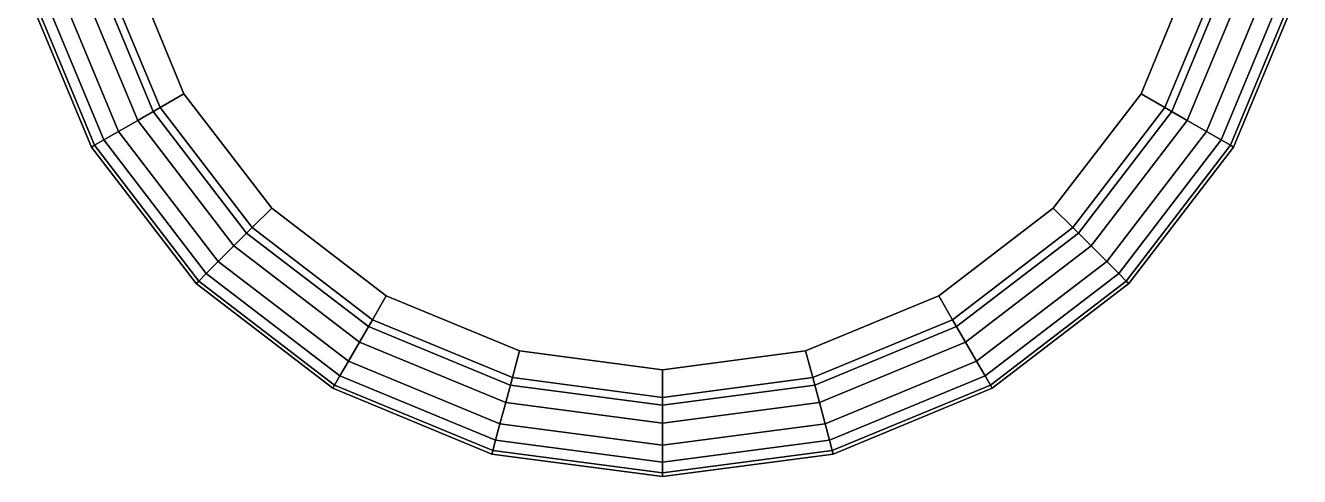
# Model space of a CAD drawing. Header units: metres. Extents: x 1.2911 to 1.3281, y 0.9762 to 1.0132.
# Drawn here: x 1.29175 to 1.32749, y 0.97623 to 0.9889 of the extents above; entities that cross this region are included whole.
import ezdxf

# ---------------------------------------------------------------- set-up
doc = ezdxf.new("R2010")
doc.units = ezdxf.units.M

msp = doc.modelspace()

# ---------------------------------------------------------------- linework, layer by layer
at = {"layer": '[0136_Charcoal]'}
for points, invisible_edges in [([(1.309617, 0.976234, 1.443), (1.304829, 1.012603, 1.443), (1.309617, 1.013234, 1.443)], 13), ([(1.304829, 1.012603), (1.309617, 0.976234), (1.309617, 1.013234)], 3), ([(1.309617, 0.976234, 1.443), (1.309617, 1.013234, 1.443), (1.314406, 0.976864, 1.443)], 3), ([(1.314406, 0.976864, 1.443), (1.309617, 1.013234, 1.443), (1.314406, 1.012603, 1.443)], 13), ([(1.309617, 1.013234), (1.309617, 0.976234), (1.314406, 0.976864)], 13), ([(1.309617, 1.013234), (1.314406, 0.976864), (1.314406, 1.012603)], 3), ([(1.304829, 0.976864, 1.443), (1.300367, 1.010755, 1.443), (1.304829, 1.012603, 1.443)], 13), ([(1.300367, 1.010755), (1.304829, 0.976864), (1.304829, 1.012603)], 3), ([(1.304829, 0.976864, 1.443), (1.304829, 1.012603, 1.443), (1.309617, 0.976234, 1.443)], 3), ([(1.304829, 1.012603), (1.304829, 0.976864), (1.309617, 0.976234)], 13), ([(1.314406, 0.976864, 1.443), (1.314406, 1.012603, 1.443), (1.318867, 0.978712, 1.443)], 3), ([(1.318867, 0.978712, 1.443), (1.314406, 1.012603, 1.443), (1.318867, 1.010755, 1.443)], 13), ([(1.314406, 1.012603), (1.314406, 0.976864), (1.318867, 0.978712)], 13), ([(1.314406, 1.012603), (1.318867, 0.978712), (1.318867, 1.010755)], 3), ([(1.300367, 0.978712, 1.443), (1.296536, 1.007815, 1.443), (1.300367, 1.010755, 1.443)], 13), ([(1.296536, 1.007815), (1.300367, 0.978712), (1.300367, 1.010755)], 3), ([(1.300367, 0.978712, 1.443), (1.300367, 1.010755, 1.443), (1.304829, 0.976864, 1.443)], 3), ([(1.300367, 1.010755), (1.300367, 0.978712), (1.304829, 0.976864)], 13), ([(1.318867, 0.978712, 1.443), (1.318867, 1.010755, 1.443), (1.322699, 0.981652, 1.443)], 3), ([(1.322699, 0.981652, 1.443), (1.318867, 1.010755, 1.443), (1.322699, 1.007815, 1.443)], 13), ([(1.318867, 1.010755), (1.318867, 0.978712), (1.322699, 0.981652)], 13), ([(1.318867, 1.010755), (1.322699, 0.981652), (1.322699, 1.007815)], 3), ([(1.309617, 0.979234, -0.051), (1.305606, 1.009705, -0.051), (1.309617, 1.010234, -0.051)], 13), ([(1.309617, 0.979234, -0.051), (1.309617, 1.010234, -0.051), (1.313629, 0.979762, -0.051)], 3), ([(1.313629, 0.979762, -0.051), (1.309617, 1.010234, -0.051), (1.313629, 1.009705, -0.051)], 13), ([(1.305606, 0.979762, -0.051), (1.301867, 1.008157, -0.051), (1.305606, 1.009705, -0.051)], 13), ([(1.305606, 0.979762, -0.051), (1.305606, 1.009705, -0.051), (1.309617, 0.979234, -0.051)], 3), ([(1.313629, 0.979762, -0.051), (1.313629, 1.009705, -0.051), (1.317367, 0.98131, -0.051)], 3), ([(1.317367, 0.98131, -0.051), (1.313629, 1.009705, -0.051), (1.317367, 1.008157, -0.051)], 13), ([(1.301867, 0.98131, -0.051), (1.298657, 1.005694, -0.051), (1.301867, 1.008157, -0.051)], 13), ([(1.298657, 1.005694, 1.584), (1.301867, 0.98131, 1.584), (1.301867, 1.008157, 1.584)], 3), ([(1.301867, 0.98131, -0.051), (1.301867, 1.008157, -0.051), (1.305606, 0.979762, -0.051)], 3), ([(1.301867, 1.008157, 1.584), (1.301867, 0.98131, 1.584), (1.305606, 0.979762, 1.584)], 13), ([(1.301867, 1.008157, 1.584), (1.305606, 0.979762, 1.584), (1.304117, 0.994734, 1.584)], 15), ([(1.317367, 1.008157, 1.584), (1.315117, 0.994734, 1.584), (1.317367, 0.98131, 1.584)], 15), ([(1.317367, 0.98131, -0.051), (1.317367, 1.008157, -0.051), (1.320578, 0.983773, -0.051)], 3), ([(1.320578, 0.983773, -0.051), (1.317367, 1.008157, -0.051), (1.320578, 1.005694, -0.051)], 13), ([(1.317367, 1.008157, 1.584), (1.317367, 0.98131, 1.584), (1.320578, 0.983773, 1.584)], 13), ([(1.317367, 1.008157, 1.584), (1.320578, 0.983773, 1.584), (1.320578, 1.005694, 1.584)], 3), ([(1.296536, 0.981652, 1.443), (1.293596, 1.003984, 1.443), (1.296536, 1.007815, 1.443)], 13), ([(1.293596, 1.003984), (1.296536, 0.981652), (1.296536, 1.007815)], 3), ([(1.296536, 0.981652, 1.443), (1.296536, 1.007815, 1.443), (1.300367, 0.978712, 1.443)], 3), ([(1.296536, 1.007815), (1.296536, 0.981652), (1.300367, 0.978712)], 13), ([(1.322699, 0.981652, 1.443), (1.322699, 1.007815, 1.443), (1.325639, 0.985484, 1.443)], 3), ([(1.325639, 0.985484, 1.443), (1.322699, 1.007815, 1.443), (1.325639, 1.003984, 1.443)], 13), ([(1.322699, 1.007815), (1.322699, 0.981652), (1.325639, 0.985484)], 13), ([(1.322699, 1.007815), (1.325639, 0.985484), (1.325639, 1.003984)], 3), ([(1.298657, 0.983773, -0.051), (1.296194, 1.002484, -0.051), (1.298657, 1.005694, -0.051)], 13), ([(1.296194, 1.002484, 1.584), (1.298657, 0.983773, 1.584), (1.298657, 1.005694, 1.584)], 3), ([(1.298657, 0.983773, -0.051), (1.298657, 1.005694, -0.051), (1.301867, 0.98131, -0.051)], 3), ([(1.298657, 1.005694, 1.584), (1.298657, 0.983773, 1.584), (1.301867, 0.98131, 1.584)], 13), ([(1.320578, 0.983773, -0.051), (1.320578, 1.005694, -0.051), (1.323041, 1.002484, -0.051)], 13), ([(1.320578, 1.005694, 1.584), (1.320578, 0.983773, 1.584), (1.323041, 0.986984, 1.584)], 13), ([(1.320578, 1.005694, 1.584), (1.323041, 0.986984, 1.584), (1.323041, 1.002484, 1.584)], 3), ([(1.293596, 0.985484, 1.443), (1.291748, 0.999522, 1.443), (1.293596, 1.003984, 1.443)], 13), ([(1.291748, 0.999522), (1.293596, 0.985484), (1.293596, 1.003984)], 3), ([(1.293596, 0.985484, 1.443), (1.293596, 1.003984, 1.443), (1.296536, 0.981652, 1.443)], 3), ([(1.293596, 1.003984), (1.293596, 0.985484), (1.296536, 0.981652)], 13), ([(1.325639, 0.985484, 1.443), (1.325639, 1.003984, 1.443), (1.327487, 0.989945, 1.443)], 3), ([(1.325639, 1.003984), (1.325639, 0.985484), (1.327487, 0.989945)], 13), ([(1.296194, 0.986984, -0.051), (1.294646, 0.998745, -0.051), (1.296194, 1.002484, -0.051)], 13), ([(1.294646, 0.998745, 1.584), (1.296194, 0.986984, 1.584), (1.296194, 1.002484, 1.584)], 3), ([(1.296194, 0.986984, -0.051), (1.296194, 1.002484, -0.051), (1.298657, 0.983773, -0.051)], 3), ([(1.296194, 1.002484, 1.584), (1.296194, 0.986984, 1.584), (1.298657, 0.983773, 1.584)], 13), ([(1.320578, 0.983773, -0.051), (1.323041, 1.002484, -0.051), (1.323041, 0.986984, -0.051)], 3), ([(1.323041, 0.986984, -0.051), (1.323041, 1.002484, -0.051), (1.324589, 0.990722, -0.051)], 3), ([(1.323041, 1.002484, 1.584), (1.323041, 0.986984, 1.584), (1.324589, 0.990722, 1.584)], 13), ([(1.291748, 0.989945, 1.443), (1.291748, 0.999522, 1.443), (1.293596, 0.985484, 1.443)], 3), ([(1.291748, 0.999522), (1.291748, 0.989945), (1.293596, 0.985484)], 13), ([(1.294646, 0.990722, -0.051), (1.294646, 0.998745, -0.051), (1.296194, 0.986984, -0.051)], 3), ([(1.294646, 0.998745, 1.584), (1.294646, 0.990722, 1.584), (1.296194, 0.986984, 1.584)], 13), ([(1.304117, 0.994734, 1.584), (1.305606, 0.979762, 1.584), (1.304305, 0.99331, 1.584)], 3), ([(1.31493, 0.99331, 1.584), (1.317367, 0.98131, 1.584), (1.315117, 0.994734, 1.584)], 3), ([(1.304305, 0.99331, 1.584), (1.305606, 0.979762, 1.584), (1.304854, 0.991984, 1.584)], 3), ([(1.314381, 0.991984, 1.584), (1.317367, 0.98131, 1.584), (1.31493, 0.99331, 1.584)], 3), ([(1.304854, 0.991984, 1.584), (1.305606, 0.979762, 1.584), (1.305728, 0.990844, 1.584)], 3), ([(1.313507, 0.990844, 1.584), (1.313629, 0.979762, 1.584), (1.314381, 0.991984, 1.584)], 3), ([(1.314381, 0.991984, 1.584), (1.313629, 0.979762, 1.584), (1.317367, 0.98131, 1.584)], 13), ([(1.295522, 0.986595, 1.583898), (1.294646, 0.990722, 1.584), (1.293896, 0.990521, 1.583898)], 1), ([(1.294646, 0.990722, -0.051), (1.295522, 0.986595, -0.050898), (1.293896, 0.990521, -0.050898)], 1), ([(1.294646, 0.990722, 1.584), (1.295522, 0.986595, 1.583898), (1.296194, 0.986984, 1.584)], 1), ([(1.295522, 0.986595, -0.050898), (1.294646, 0.990722, -0.051), (1.296194, 0.986984, -0.051)], 1), ([(1.305728, 0.990844, 1.584), (1.305606, 0.979762, 1.584), (1.309617, 0.979234, 1.584)], 13), ([(1.305728, 0.990844, 1.584), (1.309617, 0.979234, 1.584), (1.306867, 0.98997, 1.584)], 3), ([(1.312367, 0.98997, 1.584), (1.313629, 0.979762, 1.584), (1.313507, 0.990844, 1.584)], 3), ([(1.324589, 0.990722, -0.051), (1.323713, 0.986595, -0.050898), (1.323041, 0.986984, -0.051)], 1), ([(1.323713, 0.986595, 1.583898), (1.324589, 0.990722, 1.584), (1.323041, 0.986984, 1.584)], 1), ([(1.323713, 0.986595, -0.050898), (1.324589, 0.990722, -0.051), (1.325339, 0.990521, -0.050898)], 1), ([(1.324589, 0.990722, 1.584), (1.323713, 0.986595, 1.583898), (1.325339, 0.990521, 1.583898)], 1), ([(1.294895, 0.986234, 1.583598), (1.293896, 0.990521, 1.583898), (1.293197, 0.990334, 1.583598)], 1), ([(1.293896, 0.990521, -0.050898), (1.294895, 0.986234, -0.050598), (1.293197, 0.990334, -0.050598)], 1), ([(1.29368, 0.990463), (1.295328, 0.986484, 1.443), (1.295328, 0.986484)], 1), ([(1.295328, 0.986484, 1.443), (1.29368, 0.990463), (1.29368, 0.990463, 1.443)], 1), ([(1.293896, 0.990521, 1.583898), (1.294895, 0.986234, 1.583598), (1.295522, 0.986595, 1.583898)], 1), ([(1.294895, 0.986234, -0.050598), (1.293896, 0.990521, -0.050898), (1.295522, 0.986595, -0.050898)], 1), ([(1.32434, 0.986234, 1.583598), (1.325339, 0.990521, 1.583898), (1.323713, 0.986595, 1.583898)], 1), ([(1.325339, 0.990521, -0.050898), (1.32434, 0.986234, -0.050598), (1.323713, 0.986595, -0.050898)], 1), ([(1.325555, 0.990463, 1.443), (1.323907, 0.986484), (1.323907, 0.986484, 1.443)], 1), ([(1.323907, 0.986484), (1.325555, 0.990463, 1.443), (1.325555, 0.990463)], 1), ([(1.325339, 0.990521, 1.583898), (1.32434, 0.986234, 1.583598), (1.326038, 0.990334, 1.583598)], 1), ([(1.32434, 0.986234, -0.050598), (1.325339, 0.990521, -0.050898), (1.326038, 0.990334, -0.050598)], 1), ([(1.291847, 0.989972, 1.581776), (1.293944, 0.985684, 1.5825), (1.292136, 0.990049, 1.5825)], 1), ([(1.293944, 0.985684, -0.0495), (1.291847, 0.989972, -0.048776), (1.292136, 0.990049, -0.0495)], 1), ([(1.292136, 0.990049, 1.5825), (1.294357, 0.985923, 1.583121), (1.292597, 0.990173, 1.583121)], 1), ([(1.294357, 0.985923, -0.050121), (1.292136, 0.990049, -0.0495), (1.292597, 0.990173, -0.050121)], 1), ([(1.294357, 0.985923, 1.583121), (1.292136, 0.990049, 1.5825), (1.293944, 0.985684, 1.5825)], 1), ([(1.292136, 0.990049, -0.0495), (1.294357, 0.985923, -0.050121), (1.293944, 0.985684, -0.0495)], 1), ([(1.294357, 0.985923, 1.583121), (1.293197, 0.990334, 1.583598), (1.292597, 0.990173, 1.583121)], 1), ([(1.293197, 0.990334, -0.050598), (1.294357, 0.985923, -0.050121), (1.292597, 0.990173, -0.050121)], 1), ([(1.293197, 0.990334, 1.583598), (1.294357, 0.985923, 1.583121), (1.294895, 0.986234, 1.583598)], 1), ([(1.294357, 0.985923, -0.050121), (1.293197, 0.990334, -0.050598), (1.294895, 0.986234, -0.050598)], 1), ([(1.326038, 0.990334, -0.050598), (1.324878, 0.985923, -0.050121), (1.32434, 0.986234, -0.050598)], 1), ([(1.324878, 0.985923, 1.583121), (1.326038, 0.990334, 1.583598), (1.32434, 0.986234, 1.583598)], 1), ([(1.324878, 0.985923, -0.050121), (1.326038, 0.990334, -0.050598), (1.326638, 0.990173, -0.050121)], 1), ([(1.326038, 0.990334, 1.583598), (1.324878, 0.985923, 1.583121), (1.326638, 0.990173, 1.583121)], 1), ([(1.324878, 0.985923, 1.583121), (1.327099, 0.990049, 1.5825), (1.326638, 0.990173, 1.583121)], 1), ([(1.327099, 0.990049, -0.0495), (1.324878, 0.985923, -0.050121), (1.326638, 0.990173, -0.050121)], 1), ([(1.327099, 0.990049, 1.5825), (1.324878, 0.985923, 1.583121), (1.325291, 0.985684, 1.5825)], 1), ([(1.324878, 0.985923, -0.050121), (1.327099, 0.990049, -0.0495), (1.325291, 0.985684, -0.0495)], 1), ([(1.325291, 0.985684, 1.5825), (1.327388, 0.989972, 1.581776), (1.327099, 0.990049, 1.5825)], 1), ([(1.327388, 0.989972, -0.048776), (1.325291, 0.985684, -0.0495), (1.327099, 0.990049, -0.0495)], 1), ([(1.291748, 0.989945, 1.581), (1.293685, 0.985535, 1.581776), (1.291847, 0.989972, 1.581776)], 1), ([(1.293685, 0.985535, -0.048776), (1.291748, 0.989945, -0.048), (1.291847, 0.989972, -0.048776)], 1), ([(1.291748, 0.989945, 1.581), (1.293596, 0.985484, 1.443), (1.293596, 0.985484, 1.581)], 1), ([(1.293596, 0.985484, 1.443), (1.291748, 0.989945, 1.581), (1.291748, 0.989945, 1.443)], 1), ([(1.293685, 0.985535, 1.581776), (1.291748, 0.989945, 1.581), (1.293596, 0.985484, 1.581)], 1), ([(1.291748, 0.989945), (1.293596, 0.985484, -0.048), (1.293596, 0.985484)], 1), ([(1.293596, 0.985484, -0.048), (1.291748, 0.989945), (1.291748, 0.989945, -0.048)], 1), ([(1.291748, 0.989945, -0.048), (1.293685, 0.985535, -0.048776), (1.293596, 0.985484, -0.048)], 1), ([(1.293944, 0.985684, 1.5825), (1.291847, 0.989972, 1.581776), (1.293685, 0.985535, 1.581776)], 1), ([(1.291847, 0.989972, -0.048776), (1.293944, 0.985684, -0.0495), (1.293685, 0.985535, -0.048776)], 1), ([(1.306867, 0.98997, 1.584), (1.309617, 0.979234, 1.584), (1.308194, 0.989421, 1.584)], 3), ([(1.311041, 0.989421, 1.584), (1.313629, 0.979762, 1.584), (1.312367, 0.98997, 1.584)], 3), ([(1.327388, 0.989972, 1.581776), (1.325291, 0.985684, 1.5825), (1.32555, 0.985535, 1.581776)], 1), ([(1.325291, 0.985684, -0.0495), (1.327388, 0.989972, -0.048776), (1.32555, 0.985535, -0.048776)], 1), ([(1.327487, 0.989945, -0.048), (1.32555, 0.985535, -0.048776), (1.327388, 0.989972, -0.048776)], 1), ([(1.32555, 0.985535, 1.581776), (1.327487, 0.989945, 1.581), (1.327388, 0.989972, 1.581776)], 1), ([(1.32555, 0.985535, -0.048776), (1.327487, 0.989945, -0.048), (1.325639, 0.985484, -0.048)], 1), ([(1.327487, 0.989945, 1.581), (1.32555, 0.985535, 1.581776), (1.325639, 0.985484, 1.581)], 1), ([(1.327487, 0.989945, 1.443), (1.325639, 0.985484, 1.581), (1.325639, 0.985484, 1.443)], 1), ([(1.325639, 0.985484, 1.581), (1.327487, 0.989945, 1.443), (1.327487, 0.989945, 1.581)], 1), ([(1.327487, 0.989945, -0.048), (1.325639, 0.985484), (1.325639, 0.985484, -0.048)], 1), ([(1.325639, 0.985484), (1.327487, 0.989945, -0.048), (1.327487, 0.989945)], 1), ([(1.308194, 0.989421, 1.584), (1.309617, 0.979234, 1.584), (1.309617, 0.989234, 1.584)], 3), ([(1.309617, 0.989234, 1.584), (1.313629, 0.979762, 1.584), (1.311041, 0.989421, 1.584)], 3), ([(1.309617, 0.989234, 1.584), (1.309617, 0.979234, 1.584), (1.313629, 0.979762, 1.584)], 13), ([(1.296194, 0.986984, -0.051), (1.298108, 0.983224, -0.050898), (1.295522, 0.986595, -0.050898)], 1), ([(1.298108, 0.983224, 1.583898), (1.296194, 0.986984, 1.584), (1.295522, 0.986595, 1.583898)], 1), ([(1.298108, 0.983224, -0.050898), (1.296194, 0.986984, -0.051), (1.298657, 0.983773, -0.051)], 1), ([(1.296194, 0.986984, 1.584), (1.298108, 0.983224, 1.583898), (1.298657, 0.983773, 1.584)], 1), ([(1.321127, 0.983224, 1.583898), (1.323041, 0.986984, 1.584), (1.320578, 0.983773, 1.584)], 1), ([(1.323041, 0.986984, -0.051), (1.321127, 0.983224, -0.050898), (1.320578, 0.983773, -0.051)], 1), ([(1.323041, 0.986984, 1.584), (1.321127, 0.983224, 1.583898), (1.323713, 0.986595, 1.583898)], 1), ([(1.321127, 0.983224, -0.050898), (1.323041, 0.986984, -0.051), (1.323713, 0.986595, -0.050898)], 1), ([(1.295522, 0.986595, -0.050898), (1.297597, 0.982713, -0.050598), (1.294895, 0.986234, -0.050598)], 1), ([(1.297597, 0.982713, 1.583598), (1.295522, 0.986595, 1.583898), (1.294895, 0.986234, 1.583598)], 1), ([(1.295328, 0.986484), (1.29795, 0.983066, 1.443), (1.29795, 0.983066)], 1), ([(1.29795, 0.983066, 1.443), (1.295328, 0.986484), (1.295328, 0.986484, 1.443)], 1), ([(1.297597, 0.982713, -0.050598), (1.295522, 0.986595, -0.050898), (1.298108, 0.983224, -0.050898)], 1), ([(1.295522, 0.986595, 1.583898), (1.297597, 0.982713, 1.583598), (1.298108, 0.983224, 1.583898)], 1), ([(1.323713, 0.986595, -0.050898), (1.321638, 0.982713, -0.050598), (1.321127, 0.983224, -0.050898)], 1), ([(1.321638, 0.982713, 1.583598), (1.323713, 0.986595, 1.583898), (1.321127, 0.983224, 1.583898)], 1), ([(1.323907, 0.986484, 1.443), (1.321285, 0.983066), (1.321285, 0.983066, 1.443)], 1), ([(1.321285, 0.983066), (1.323907, 0.986484, 1.443), (1.323907, 0.986484)], 1), ([(1.321638, 0.982713, -0.050598), (1.323713, 0.986595, -0.050898), (1.32434, 0.986234, -0.050598)], 1), ([(1.323713, 0.986595, 1.583898), (1.321638, 0.982713, 1.583598), (1.32434, 0.986234, 1.583598)], 1), ([(1.294895, 0.986234, -0.050598), (1.297157, 0.982273, -0.050121), (1.294357, 0.985923, -0.050121)], 1), ([(1.297157, 0.982273, 1.583121), (1.294895, 0.986234, 1.583598), (1.294357, 0.985923, 1.583121)], 1), ([(1.297157, 0.982273, -0.050121), (1.294895, 0.986234, -0.050598), (1.297597, 0.982713, -0.050598)], 1), ([(1.294895, 0.986234, 1.583598), (1.297157, 0.982273, 1.583121), (1.297597, 0.982713, 1.583598)], 1), ([(1.322078, 0.982273, 1.583121), (1.32434, 0.986234, 1.583598), (1.321638, 0.982713, 1.583598)], 1), ([(1.32434, 0.986234, -0.050598), (1.322078, 0.982273, -0.050121), (1.321638, 0.982713, -0.050598)], 1), ([(1.32434, 0.986234, 1.583598), (1.322078, 0.982273, 1.583121), (1.324878, 0.985923, 1.583121)], 1), ([(1.322078, 0.982273, -0.050121), (1.32434, 0.986234, -0.050598), (1.324878, 0.985923, -0.050121)], 1), ([(1.297157, 0.982273, -0.050121), (1.293944, 0.985684, -0.0495), (1.294357, 0.985923, -0.050121)], 1), ([(1.293944, 0.985684, 1.5825), (1.297157, 0.982273, 1.583121), (1.294357, 0.985923, 1.583121)], 1), ([(1.325291, 0.985684, -0.0495), (1.322078, 0.982273, -0.050121), (1.324878, 0.985923, -0.050121)], 1), ([(1.322078, 0.982273, 1.583121), (1.325291, 0.985684, 1.5825), (1.324878, 0.985923, 1.583121)], 1), ([(1.293596, 0.985484, 1.581), (1.296608, 0.981724, 1.581776), (1.293685, 0.985535, 1.581776)], 1), ([(1.296608, 0.981724, -0.048776), (1.293596, 0.985484, -0.048), (1.293685, 0.985535, -0.048776)], 1), ([(1.296608, 0.981724, 1.581776), (1.293596, 0.985484, 1.581), (1.296536, 0.981652, 1.581)], 1), ([(1.293596, 0.985484, 1.581), (1.296536, 0.981652, 1.443), (1.296536, 0.981652, 1.581)], 1), ([(1.296536, 0.981652, 1.443), (1.293596, 0.985484, 1.581), (1.293596, 0.985484, 1.443)], 1), ([(1.293596, 0.985484), (1.296536, 0.981652, -0.048), (1.296536, 0.981652)], 1), ([(1.296536, 0.981652, -0.048), (1.293596, 0.985484), (1.293596, 0.985484, -0.048)], 1), ([(1.293596, 0.985484, -0.048), (1.296608, 0.981724, -0.048776), (1.296536, 0.981652, -0.048)], 1), ([(1.29682, 0.981936, -0.0495), (1.293685, 0.985535, -0.048776), (1.293944, 0.985684, -0.0495)], 1), ([(1.293685, 0.985535, 1.581776), (1.29682, 0.981936, 1.5825), (1.293944, 0.985684, 1.5825)], 1), ([(1.293685, 0.985535, -0.048776), (1.29682, 0.981936, -0.0495), (1.296608, 0.981724, -0.048776)], 1), ([(1.29682, 0.981936, 1.5825), (1.293685, 0.985535, 1.581776), (1.296608, 0.981724, 1.581776)], 1), ([(1.293944, 0.985684, -0.0495), (1.297157, 0.982273, -0.050121), (1.29682, 0.981936, -0.0495)], 1), ([(1.297157, 0.982273, 1.583121), (1.293944, 0.985684, 1.5825), (1.29682, 0.981936, 1.5825)], 1), ([(1.322078, 0.982273, -0.050121), (1.325291, 0.985684, -0.0495), (1.322415, 0.981936, -0.0495)], 1), ([(1.325291, 0.985684, 1.5825), (1.322078, 0.982273, 1.583121), (1.322415, 0.981936, 1.5825)], 1), ([(1.32555, 0.985535, -0.048776), (1.322415, 0.981936, -0.0495), (1.325291, 0.985684, -0.0495)], 1), ([(1.322415, 0.981936, 1.5825), (1.32555, 0.985535, 1.581776), (1.325291, 0.985684, 1.5825)], 1), ([(1.322415, 0.981936, -0.0495), (1.32555, 0.985535, -0.048776), (1.322627, 0.981724, -0.048776)], 1), ([(1.32555, 0.985535, 1.581776), (1.322415, 0.981936, 1.5825), (1.322627, 0.981724, 1.581776)], 1), ([(1.325639, 0.985484, -0.048), (1.322627, 0.981724, -0.048776), (1.32555, 0.985535, -0.048776)], 1), ([(1.322627, 0.981724, 1.581776), (1.325639, 0.985484, 1.581), (1.32555, 0.985535, 1.581776)], 1), ([(1.322627, 0.981724, -0.048776), (1.325639, 0.985484, -0.048), (1.322699, 0.981652, -0.048)], 1), ([(1.325639, 0.985484, 1.581), (1.322627, 0.981724, 1.581776), (1.322699, 0.981652, 1.581)], 1), ([(1.325639, 0.985484, -0.048), (1.322699, 0.981652), (1.322699, 0.981652, -0.048)], 1), ([(1.322699, 0.981652), (1.325639, 0.985484, -0.048), (1.325639, 0.985484)], 1), ([(1.325639, 0.985484, 1.443), (1.322699, 0.981652, 1.581), (1.322699, 0.981652, 1.443)], 1), ([(1.322699, 0.981652, 1.581), (1.325639, 0.985484, 1.443), (1.325639, 0.985484, 1.581)], 1), ([(1.301479, 0.980638, 1.583898), (1.298657, 0.983773, 1.584), (1.298108, 0.983224, 1.583898)], 1), ([(1.298657, 0.983773, -0.051), (1.301479, 0.980638, -0.050898), (1.298108, 0.983224, -0.050898)], 1), ([(1.298657, 0.983773, 1.584), (1.301479, 0.980638, 1.583898), (1.301867, 0.98131, 1.584)], 1), ([(1.301479, 0.980638, -0.050898), (1.298657, 0.983773, -0.051), (1.301867, 0.98131, -0.051)], 1), ([(1.317756, 0.980638, 1.583898), (1.320578, 0.983773, 1.584), (1.317367, 0.98131, 1.584)], 1), ([(1.320578, 0.983773, -0.051), (1.317756, 0.980638, -0.050898), (1.317367, 0.98131, -0.051)], 1), ([(1.320578, 0.983773, 1.584), (1.317756, 0.980638, 1.583898), (1.321127, 0.983224, 1.583898)], 1), ([(1.317756, 0.980638, -0.050898), (1.320578, 0.983773, -0.051), (1.321127, 0.983224, -0.050898)], 1), ([(1.301117, 0.980011, 1.583598), (1.298108, 0.983224, 1.583898), (1.297597, 0.982713, 1.583598)], 1), ([(1.298108, 0.983224, -0.050898), (1.301117, 0.980011, -0.050598), (1.297597, 0.982713, -0.050598)], 1), ([(1.298108, 0.983224, 1.583898), (1.301117, 0.980011, 1.583598), (1.301479, 0.980638, 1.583898)], 1), ([(1.301117, 0.980011, -0.050598), (1.298108, 0.983224, -0.050898), (1.301479, 0.980638, -0.050898)], 1), ([(1.318117, 0.980011, 1.583598), (1.321127, 0.983224, 1.583898), (1.317756, 0.980638, 1.583898)], 1), ([(1.321127, 0.983224, -0.050898), (1.318117, 0.980011, -0.050598), (1.317756, 0.980638, -0.050898)], 1), ([(1.321127, 0.983224, 1.583898), (1.318117, 0.980011, 1.583598), (1.321638, 0.982713, 1.583598)], 1), ([(1.318117, 0.980011, -0.050598), (1.321127, 0.983224, -0.050898), (1.321638, 0.982713, -0.050598)], 1), ([(1.29795, 0.983066, 1.443), (1.301367, 0.980444), (1.29795, 0.983066)], 1), ([(1.301367, 0.980444), (1.29795, 0.983066, 1.443), (1.301367, 0.980444, 1.443)], 1), ([(1.317867, 0.980444, 1.443), (1.321285, 0.983066), (1.317867, 0.980444)], 1), ([(1.321285, 0.983066), (1.317867, 0.980444, 1.443), (1.321285, 0.983066, 1.443)], 1), ([(1.300807, 0.979473, 1.583121), (1.297597, 0.982713, 1.583598), (1.297157, 0.982273, 1.583121)], 1), ([(1.297597, 0.982713, -0.050598), (1.300807, 0.979473, -0.050121), (1.297157, 0.982273, -0.050121)], 1), ([(1.297597, 0.982713, 1.583598), (1.300807, 0.979473, 1.583121), (1.301117, 0.980011, 1.583598)], 1), ([(1.300807, 0.979473, -0.050121), (1.297597, 0.982713, -0.050598), (1.301117, 0.980011, -0.050598)], 1), ([(1.321638, 0.982713, -0.050598), (1.318428, 0.979473, -0.050121), (1.318117, 0.980011, -0.050598)], 1), ([(1.318428, 0.979473, 1.583121), (1.321638, 0.982713, 1.583598), (1.318117, 0.980011, 1.583598)], 1), ([(1.318428, 0.979473, -0.050121), (1.321638, 0.982713, -0.050598), (1.322078, 0.982273, -0.050121)], 1), ([(1.321638, 0.982713, 1.583598), (1.318428, 0.979473, 1.583121), (1.322078, 0.982273, 1.583121)], 1), ([(1.29682, 0.981936, 1.5825), (1.300807, 0.979473, 1.583121), (1.297157, 0.982273, 1.583121)], 1), ([(1.297157, 0.982273, -0.050121), (1.300568, 0.97906, -0.0495), (1.29682, 0.981936, -0.0495)], 1), ([(1.300568, 0.97906, -0.0495), (1.297157, 0.982273, -0.050121), (1.300807, 0.979473, -0.050121)], 1), ([(1.322415, 0.981936, -0.0495), (1.318428, 0.979473, -0.050121), (1.322078, 0.982273, -0.050121)], 1), ([(1.318666, 0.97906, 1.5825), (1.322078, 0.982273, 1.583121), (1.318428, 0.979473, 1.583121)], 1), ([(1.322078, 0.982273, 1.583121), (1.318666, 0.97906, 1.5825), (1.322415, 0.981936, 1.5825)], 1), ([(1.296608, 0.981724, 1.581776), (1.300568, 0.97906, 1.5825), (1.29682, 0.981936, 1.5825)], 1), ([(1.29682, 0.981936, -0.0495), (1.300419, 0.978801, -0.048776), (1.296608, 0.981724, -0.048776)], 1), ([(1.300807, 0.979473, 1.583121), (1.29682, 0.981936, 1.5825), (1.300568, 0.97906, 1.5825)], 1), ([(1.300419, 0.978801, -0.048776), (1.29682, 0.981936, -0.0495), (1.300568, 0.97906, -0.0495)], 1), ([(1.318428, 0.979473, -0.050121), (1.322415, 0.981936, -0.0495), (1.318666, 0.97906, -0.0495)], 1), ([(1.318816, 0.978801, 1.581776), (1.322415, 0.981936, 1.5825), (1.318666, 0.97906, 1.5825)], 1), ([(1.322627, 0.981724, -0.048776), (1.318666, 0.97906, -0.0495), (1.322415, 0.981936, -0.0495)], 1), ([(1.322415, 0.981936, 1.5825), (1.318816, 0.978801, 1.581776), (1.322627, 0.981724, 1.581776)], 1), ([(1.296536, 0.981652, 1.581), (1.300419, 0.978801, 1.581776), (1.296608, 0.981724, 1.581776)], 1), ([(1.296608, 0.981724, -0.048776), (1.300367, 0.978712, -0.048), (1.296536, 0.981652, -0.048)], 1), ([(1.300419, 0.978801, 1.581776), (1.296536, 0.981652, 1.581), (1.300367, 0.978712, 1.581)], 1), ([(1.300367, 0.978712, 1.581), (1.296536, 0.981652, 1.443), (1.300367, 0.978712, 1.443)], 1), ([(1.296536, 0.981652, 1.443), (1.300367, 0.978712, 1.581), (1.296536, 0.981652, 1.581)], 1), ([(1.300367, 0.978712), (1.296536, 0.981652, -0.048), (1.300367, 0.978712, -0.048)], 1), ([(1.296536, 0.981652, -0.048), (1.300367, 0.978712), (1.296536, 0.981652)], 1), ([(1.300568, 0.97906, 1.5825), (1.296608, 0.981724, 1.581776), (1.300419, 0.978801, 1.581776)], 1), ([(1.300367, 0.978712, -0.048), (1.296608, 0.981724, -0.048776), (1.300419, 0.978801, -0.048776)], 1), ([(1.318666, 0.97906, -0.0495), (1.322627, 0.981724, -0.048776), (1.318816, 0.978801, -0.048776)], 1), ([(1.322699, 0.981652, -0.048), (1.318816, 0.978801, -0.048776), (1.322627, 0.981724, -0.048776)], 1), ([(1.318867, 0.978712, 1.581), (1.322627, 0.981724, 1.581776), (1.318816, 0.978801, 1.581776)], 1), ([(1.318816, 0.978801, -0.048776), (1.322699, 0.981652, -0.048), (1.318867, 0.978712, -0.048)], 1), ([(1.322627, 0.981724, 1.581776), (1.318867, 0.978712, 1.581), (1.322699, 0.981652, 1.581)], 1), ([(1.322699, 0.981652), (1.318867, 0.978712, -0.048), (1.322699, 0.981652, -0.048)], 1), ([(1.318867, 0.978712, -0.048), (1.322699, 0.981652), (1.318867, 0.978712)], 1), ([(1.322699, 0.981652, 1.581), (1.318867, 0.978712, 1.443), (1.322699, 0.981652, 1.443)], 1), ([(1.318867, 0.978712, 1.443), (1.322699, 0.981652, 1.581), (1.318867, 0.978712, 1.581)], 1), ([(1.301867, 0.98131, -0.051), (1.305405, 0.979012, -0.050898), (1.301479, 0.980638, -0.050898)], 1), ([(1.305405, 0.979012, 1.583898), (1.301867, 0.98131, 1.584), (1.301479, 0.980638, 1.583898)], 1), ([(1.305405, 0.979012, -0.050898), (1.301867, 0.98131, -0.051), (1.305606, 0.979762, -0.051)], 1), ([(1.301867, 0.98131, 1.584), (1.305405, 0.979012, 1.583898), (1.305606, 0.979762, 1.584)], 1), ([(1.317367, 0.98131, -0.051), (1.31383, 0.979012, -0.050898), (1.313629, 0.979762, -0.051)], 1), ([(1.31383, 0.979012, 1.583898), (1.317367, 0.98131, 1.584), (1.313629, 0.979762, 1.584)], 1), ([(1.31383, 0.979012, -0.050898), (1.317367, 0.98131, -0.051), (1.317756, 0.980638, -0.050898)], 1), ([(1.317367, 0.98131, 1.584), (1.31383, 0.979012, 1.583898), (1.317756, 0.980638, 1.583898)], 1), ([(1.301479, 0.980638, -0.050898), (1.305218, 0.978313, -0.050598), (1.301117, 0.980011, -0.050598)], 1), ([(1.305218, 0.978313, 1.583598), (1.301479, 0.980638, 1.583898), (1.301117, 0.980011, 1.583598)], 1), ([(1.301367, 0.980444, 1.443), (1.305347, 0.978796), (1.301367, 0.980444)], 1), ([(1.305347, 0.978796), (1.301367, 0.980444, 1.443), (1.305347, 0.978796, 1.443)], 1), ([(1.305218, 0.978313, -0.050598), (1.301479, 0.980638, -0.050898), (1.305405, 0.979012, -0.050898)], 1), ([(1.301479, 0.980638, 1.583898), (1.305218, 0.978313, 1.583598), (1.305405, 0.979012, 1.583898)], 1), ([(1.314017, 0.978313, 1.583598), (1.317756, 0.980638, 1.583898), (1.31383, 0.979012, 1.583898)], 1), ([(1.317756, 0.980638, -0.050898), (1.314017, 0.978313, -0.050598), (1.31383, 0.979012, -0.050898)], 1), ([(1.313888, 0.978796, 1.443), (1.317867, 0.980444), (1.313888, 0.978796)], 1), ([(1.317867, 0.980444), (1.313888, 0.978796, 1.443), (1.317867, 0.980444, 1.443)], 1), ([(1.317756, 0.980638, 1.583898), (1.314017, 0.978313, 1.583598), (1.318117, 0.980011, 1.583598)], 1), ([(1.314017, 0.978313, -0.050598), (1.317756, 0.980638, -0.050898), (1.318117, 0.980011, -0.050598)], 1), ([(1.305057, 0.977713, 1.583121), (1.301117, 0.980011, 1.583598), (1.300807, 0.979473, 1.583121)], 1), ([(1.301117, 0.980011, -0.050598), (1.305057, 0.977713, -0.050121), (1.300807, 0.979473, -0.050121)], 1), ([(1.301117, 0.980011, 1.583598), (1.305057, 0.977713, 1.583121), (1.305218, 0.978313, 1.583598)], 1), ([(1.305057, 0.977713, -0.050121), (1.301117, 0.980011, -0.050598), (1.305218, 0.978313, -0.050598)], 1), ([(1.318117, 0.980011, -0.050598), (1.314178, 0.977713, -0.050121), (1.314017, 0.978313, -0.050598)], 1), ([(1.314178, 0.977713, 1.583121), (1.318117, 0.980011, 1.583598), (1.314017, 0.978313, 1.583598)], 1), ([(1.314178, 0.977713, -0.050121), (1.318117, 0.980011, -0.050598), (1.318428, 0.979473, -0.050121)], 1), ([(1.318117, 0.980011, 1.583598), (1.314178, 0.977713, 1.583121), (1.318428, 0.979473, 1.583121)], 1), ([(1.305606, 0.979762, -0.051), (1.309617, 0.978457, -0.050898), (1.305405, 0.979012, -0.050898)], 1), ([(1.309617, 0.978457, 1.583898), (1.305606, 0.979762, 1.584), (1.305405, 0.979012, 1.583898)], 1), ([(1.309617, 0.978457, -0.050898), (1.305606, 0.979762, -0.051), (1.309617, 0.979234, -0.051)], 1), ([(1.305606, 0.979762, 1.584), (1.309617, 0.978457, 1.583898), (1.309617, 0.979234, 1.584)], 1), ([(1.309617, 0.979234, 1.584), (1.31383, 0.979012, 1.583898), (1.313629, 0.979762, 1.584)], 1), ([(1.313629, 0.979762, -0.051), (1.309617, 0.978457, -0.050898), (1.309617, 0.979234, -0.051)], 1), ([(1.309617, 0.978457, -0.050898), (1.313629, 0.979762, -0.051), (1.31383, 0.979012, -0.050898)], 1), ([(1.300568, 0.97906, 1.5825), (1.305057, 0.977713, 1.583121), (1.300807, 0.979473, 1.583121)], 1), ([(1.300807, 0.979473, -0.050121), (1.304933, 0.977252, -0.0495), (1.300568, 0.97906, -0.0495)], 1), ([(1.304933, 0.977252, -0.0495), (1.300807, 0.979473, -0.050121), (1.305057, 0.977713, -0.050121)], 1), ([(1.314302, 0.977252, 1.5825), (1.318428, 0.979473, 1.583121), (1.314178, 0.977713, 1.583121)], 1), ([(1.318666, 0.97906, -0.0495), (1.314178, 0.977713, -0.050121), (1.318428, 0.979473, -0.050121)], 1), ([(1.318428, 0.979473, 1.583121), (1.314302, 0.977252, 1.5825), (1.318666, 0.97906, 1.5825)], 1), ([(1.300419, 0.978801, 1.581776), (1.304933, 0.977252, 1.5825), (1.300568, 0.97906, 1.5825)], 1), ([(1.300568, 0.97906, -0.0495), (1.304856, 0.976963, -0.048776), (1.300419, 0.978801, -0.048776)], 1), ([(1.304856, 0.976963, -0.048776), (1.300568, 0.97906, -0.0495), (1.304933, 0.977252, -0.0495)], 1), ([(1.305057, 0.977713, 1.583121), (1.300568, 0.97906, 1.5825), (1.304933, 0.977252, 1.5825)], 1), ([(1.309617, 0.977734, 1.583598), (1.305405, 0.979012, 1.583898), (1.305218, 0.978313, 1.583598)], 1), ([(1.305405, 0.979012, -0.050898), (1.309617, 0.977734, -0.050598), (1.305218, 0.978313, -0.050598)], 1), ([(1.305405, 0.979012, 1.583898), (1.309617, 0.977734, 1.583598), (1.309617, 0.978457, 1.583898)], 1), ([(1.309617, 0.977734, -0.050598), (1.305405, 0.979012, -0.050898), (1.309617, 0.978457, -0.050898)], 1), ([(1.31383, 0.979012, 1.583898), (1.309617, 0.979234, 1.584), (1.309617, 0.978457, 1.583898)], 1), ([(1.31383, 0.979012, -0.050898), (1.309617, 0.977734, -0.050598), (1.309617, 0.978457, -0.050898)], 1), ([(1.309617, 0.977734, -0.050598), (1.31383, 0.979012, -0.050898), (1.314017, 0.978313, -0.050598)], 1), ([(1.309617, 0.978457, 1.583898), (1.314017, 0.978313, 1.583598), (1.31383, 0.979012, 1.583898)], 1), ([(1.314178, 0.977713, -0.050121), (1.318666, 0.97906, -0.0495), (1.314302, 0.977252, -0.0495)], 1), ([(1.314379, 0.976963, 1.581776), (1.318666, 0.97906, 1.5825), (1.314302, 0.977252, 1.5825)], 1), ([(1.318816, 0.978801, -0.048776), (1.314302, 0.977252, -0.0495), (1.318666, 0.97906, -0.0495)], 1), ([(1.318666, 0.97906, 1.5825), (1.314379, 0.976963, 1.581776), (1.318816, 0.978801, 1.581776)], 1), ([(1.300419, 0.978801, -0.048776), (1.304829, 0.976864, -0.048), (1.300367, 0.978712, -0.048)], 1), ([(1.300367, 0.978712, 1.581), (1.304856, 0.976963, 1.581776), (1.300419, 0.978801, 1.581776)], 1), ([(1.304856, 0.976963, 1.581776), (1.300367, 0.978712, 1.581), (1.304829, 0.976864, 1.581)], 1), ([(1.304829, 0.976864), (1.300367, 0.978712, -0.048), (1.304829, 0.976864, -0.048)], 1), ([(1.300367, 0.978712, -0.048), (1.304829, 0.976864), (1.300367, 0.978712)], 1), ([(1.304829, 0.976864, 1.581), (1.300367, 0.978712, 1.443), (1.304829, 0.976864, 1.443)], 1), ([(1.300367, 0.978712, 1.443), (1.304829, 0.976864, 1.581), (1.300367, 0.978712, 1.581)], 1), ([(1.304933, 0.977252, 1.5825), (1.300419, 0.978801, 1.581776), (1.304856, 0.976963, 1.581776)], 1), ([(1.304829, 0.976864, -0.048), (1.300419, 0.978801, -0.048776), (1.304856, 0.976963, -0.048776)], 1), ([(1.305347, 0.978796, 1.443), (1.309617, 0.978234), (1.305347, 0.978796)], 1), ([(1.309617, 0.978234), (1.305347, 0.978796, 1.443), (1.309617, 0.978234, 1.443)], 1), ([(1.309617, 0.978234, 1.443), (1.313888, 0.978796), (1.309617, 0.978234)], 1), ([(1.313888, 0.978796), (1.309617, 0.978234, 1.443), (1.313888, 0.978796, 1.443)], 1), ([(1.314302, 0.977252, -0.0495), (1.318816, 0.978801, -0.048776), (1.314379, 0.976963, -0.048776)], 1), ([(1.314406, 0.976864, 1.581), (1.318816, 0.978801, 1.581776), (1.314379, 0.976963, 1.581776)], 1), ([(1.318867, 0.978712, -0.048), (1.314379, 0.976963, -0.048776), (1.318816, 0.978801, -0.048776)], 1), ([(1.314379, 0.976963, -0.048776), (1.318867, 0.978712, -0.048), (1.314406, 0.976864, -0.048)], 1), ([(1.318816, 0.978801, 1.581776), (1.314406, 0.976864, 1.581), (1.318867, 0.978712, 1.581)], 1), ([(1.318867, 0.978712), (1.314406, 0.976864, -0.048), (1.318867, 0.978712, -0.048)], 1), ([(1.314406, 0.976864, -0.048), (1.318867, 0.978712), (1.314406, 0.976864)], 1), ([(1.318867, 0.978712, 1.581), (1.314406, 0.976864, 1.443), (1.318867, 0.978712, 1.443)], 1), ([(1.314406, 0.976864, 1.443), (1.318867, 0.978712, 1.581), (1.314406, 0.976864, 1.581)], 1), ([(1.309617, 0.977112, 1.583121), (1.305218, 0.978313, 1.583598), (1.305057, 0.977713, 1.583121)], 1), ([(1.305218, 0.978313, -0.050598), (1.309617, 0.977112, -0.050121), (1.305057, 0.977713, -0.050121)], 1), ([(1.305218, 0.978313, 1.583598), (1.309617, 0.977112, 1.583121), (1.309617, 0.977734, 1.583598)], 1), ([(1.309617, 0.977112, -0.050121), (1.305218, 0.978313, -0.050598), (1.309617, 0.977734, -0.050598)], 1), ([(1.314017, 0.978313, 1.583598), (1.309617, 0.978457, 1.583898), (1.309617, 0.977734, 1.583598)], 1), ([(1.314017, 0.978313, -0.050598), (1.309617, 0.977112, -0.050121), (1.309617, 0.977734, -0.050598)], 1), ([(1.309617, 0.977112, -0.050121), (1.314017, 0.978313, -0.050598), (1.314178, 0.977713, -0.050121)], 1), ([(1.309617, 0.977734, 1.583598), (1.314178, 0.977713, 1.583121), (1.314017, 0.978313, 1.583598)], 1), ([(1.304933, 0.977252, 1.5825), (1.309617, 0.977112, 1.583121), (1.305057, 0.977713, 1.583121)], 1), ([(1.305057, 0.977713, -0.050121), (1.309617, 0.976635, -0.0495), (1.304933, 0.977252, -0.0495)], 1), ([(1.309617, 0.976635, -0.0495), (1.305057, 0.977713, -0.050121), (1.309617, 0.977112, -0.050121)], 1), ([(1.314178, 0.977713, 1.583121), (1.309617, 0.977734, 1.583598), (1.309617, 0.977112, 1.583121)], 1), ([(1.314302, 0.977252, -0.0495), (1.309617, 0.977112, -0.050121), (1.314178, 0.977713, -0.050121)], 1), ([(1.314178, 0.977713, 1.583121), (1.309617, 0.976635, 1.5825), (1.314302, 0.977252, 1.5825)], 1), ([(1.309617, 0.976635, 1.5825), (1.314178, 0.977713, 1.583121), (1.309617, 0.977112, 1.583121)], 1), ([(1.304856, 0.976963, 1.581776), (1.309617, 0.976635, 1.5825), (1.304933, 0.977252, 1.5825)], 1), ([(1.304933, 0.977252, -0.0495), (1.309617, 0.976336, -0.048776), (1.304856, 0.976963, -0.048776)], 1), ([(1.309617, 0.977112, 1.583121), (1.304933, 0.977252, 1.5825), (1.309617, 0.976635, 1.5825)], 1), ([(1.309617, 0.976336, -0.048776), (1.304933, 0.977252, -0.0495), (1.309617, 0.976635, -0.0495)], 1), ([(1.309617, 0.977112, -0.050121), (1.314302, 0.977252, -0.0495), (1.309617, 0.976635, -0.0495)], 1), ([(1.314302, 0.977252, 1.5825), (1.309617, 0.976336, 1.581776), (1.314379, 0.976963, 1.581776)], 1), ([(1.309617, 0.976336, 1.581776), (1.314302, 0.977252, 1.5825), (1.309617, 0.976635, 1.5825)], 1), ([(1.314379, 0.976963, -0.048776), (1.309617, 0.976635, -0.0495), (1.314302, 0.977252, -0.0495)], 1), ([(1.304856, 0.976963, -0.048776), (1.309617, 0.976234, -0.048), (1.304829, 0.976864, -0.048)], 1), ([(1.304829, 0.976864, 1.581), (1.309617, 0.976336, 1.581776), (1.304856, 0.976963, 1.581776)], 1), ([(1.309617, 0.976234, 1.581), (1.304829, 0.976864, 1.443), (1.309617, 0.976234, 1.443)], 1), ([(1.304829, 0.976864, 1.443), (1.309617, 0.976234, 1.581), (1.304829, 0.976864, 1.581)], 1), ([(1.309617, 0.976336, 1.581776), (1.304829, 0.976864, 1.581), (1.309617, 0.976234, 1.581)], 1), ([(1.309617, 0.976234), (1.304829, 0.976864, -0.048), (1.309617, 0.976234, -0.048)], 1), ([(1.304829, 0.976864, -0.048), (1.309617, 0.976234), (1.304829, 0.976864)], 1), ([(1.309617, 0.976234, -0.048), (1.304856, 0.976963, -0.048776), (1.309617, 0.976336, -0.048776)], 1), ([(1.309617, 0.976635, 1.5825), (1.304856, 0.976963, 1.581776), (1.309617, 0.976336, 1.581776)], 1), ([(1.314406, 0.976864, -0.048), (1.309617, 0.976336, -0.048776), (1.314379, 0.976963, -0.048776)], 1), ([(1.314379, 0.976963, 1.581776), (1.309617, 0.976234, 1.581), (1.314406, 0.976864, 1.581)], 1), ([(1.309617, 0.976234, 1.581), (1.314379, 0.976963, 1.581776), (1.309617, 0.976336, 1.581776)], 1), ([(1.309617, 0.976635, -0.0495), (1.314379, 0.976963, -0.048776), (1.309617, 0.976336, -0.048776)], 1), ([(1.314406, 0.976864, 1.581), (1.309617, 0.976234, 1.443), (1.314406, 0.976864, 1.443)], 1), ([(1.309617, 0.976234, 1.443), (1.314406, 0.976864, 1.581), (1.309617, 0.976234, 1.581)], 1), ([(1.309617, 0.976336, -0.048776), (1.314406, 0.976864, -0.048), (1.309617, 0.976234, -0.048)], 1), ([(1.314406, 0.976864), (1.309617, 0.976234, -0.048), (1.314406, 0.976864, -0.048)], 1), ([(1.309617, 0.976234, -0.048), (1.314406, 0.976864), (1.309617, 0.976234)], 1)]:
    msp.add_3dface(points, dxfattribs=dict(at, invisible_edges=invisible_edges))

doc.saveas('drawing.dxf')
